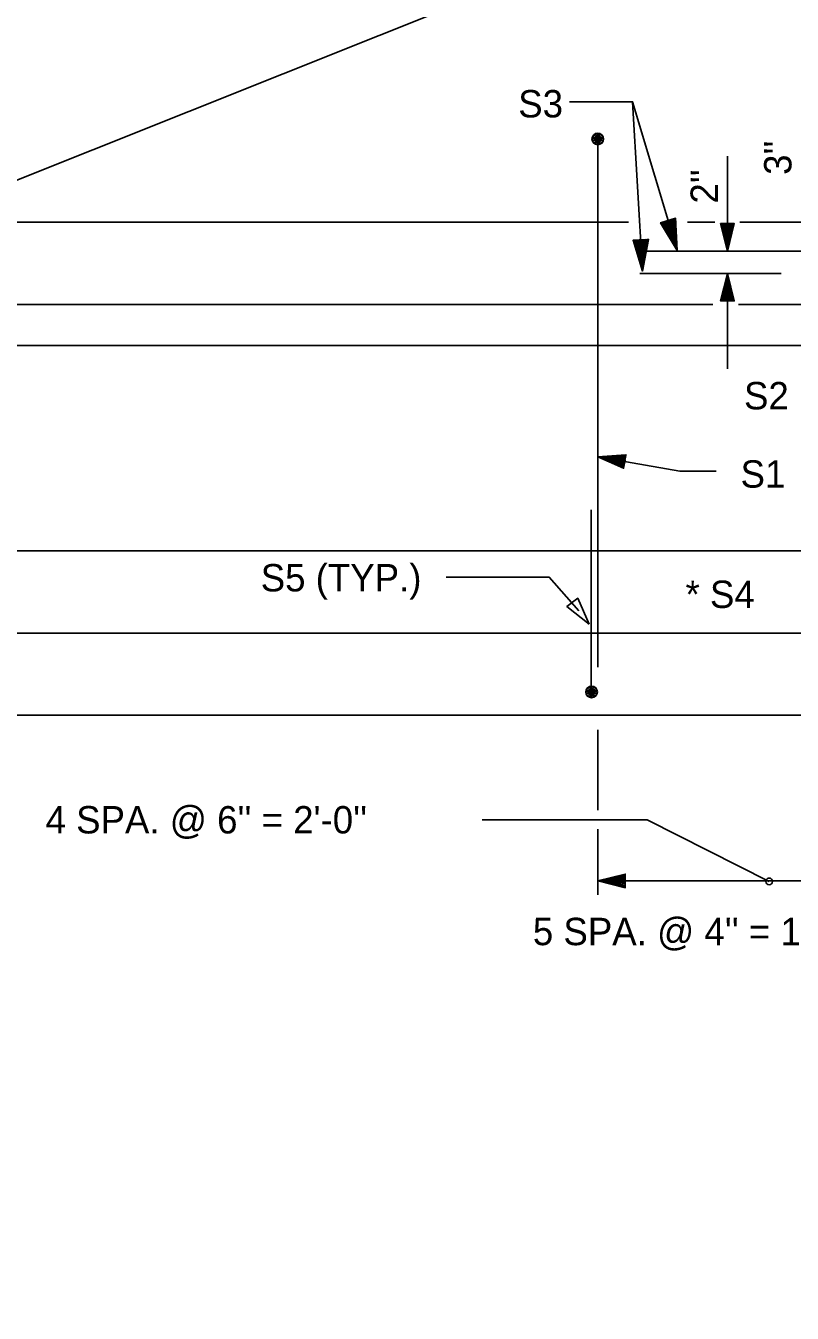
# Model space of a CAD drawing. Extents: x -25.6 to 34.8, y -0.7 to 26.3.
# Drawn here: x -12.12 to -8.62, y -0.65 to 5.22 of the extents above; entities that cross this region are included whole.
import ezdxf

# ---------------------------------------------------------------- set-up
doc = ezdxf.new("R2010")
doc.units = 0
for name, color, linetype in [('Dimension Lines', 7, 'Continuous'), ('Rebar Lines', 7, 'Continuous'), ('Sup Concrete Girder Lines', 7, 'Continuous'), ('Text', 7, 'Continuous')]:
    doc.layers.add(name, color=color, linetype=linetype)

msp = doc.modelspace()

# ---------------------------------------------------------------- linework, layer by layer
at = {"layer": 'Dimension Lines'}
for p, q in [((-25.0897, -0.6536), (34.0379, 22.9968)), ((-9.3481, 4.8759), (-9.3023, 4.1033)), ((-8.9156, 4.1944), (-8.9156, 4.6268)), ((-8.9156, 3.6568), (-8.9156, 4.0916)), ((-9.5066, 2.0098), (-9.5066, 1.6419)), ((-9.5066, 1.5562), (-9.5066, 1.2567)), ((-6.3842, 1.3197), (-9.5066, 1.3197))]:
    msp.add_line(p, q, dxfattribs=at)
for points in [[(-9.1452, 4.197), (-9.3481, 4.8759), (-9.6362, 4.8759)], [(-9.2201, 4.3233), (-9.2133, 4.3254), (-9.1452, 4.197), (-9.2065, 4.3274), (-9.1996, 4.3295), (-9.1452, 4.197), (-9.1928, 4.3315), (-9.1518, 4.3437), (-9.2201, 4.3233), (-9.1452, 4.197), (-9.1518, 4.3437)], [(-9.186, 4.3335), (-9.1792, 4.3356), (-9.1452, 4.197), (-9.1723, 4.3377), (-9.1655, 4.3397), (-9.1452, 4.197), (-9.1586, 4.3417), (-9.1518, 4.3437), (-9.1509, 4.3228)], [(-8.9156, 4.3194), (-8.9218, 4.3194), (-8.9156, 4.1944), (-8.9281, 4.3194), (-8.9343, 4.3194), (-8.9156, 4.1944), (-8.9406, 4.3194), (-8.9468, 4.3194), (-8.9156, 4.1944), (-8.8843, 4.3194), (-8.8906, 4.3194), (-8.9156, 4.1944), (-8.8968, 4.3194), (-8.9031, 4.3194), (-8.9156, 4.1944), (-8.9093, 4.3194), (-8.9468, 4.3194), (-8.8843, 4.3194), (-8.9156, 4.1944), (-8.9468, 4.3194)], [(-9.3107, 4.2455), (-9.3036, 4.2459), (-9.3023, 4.1033), (-9.2965, 4.2463), (-9.2894, 4.2468), (-9.3023, 4.1033), (-9.2823, 4.2472), (-9.2752, 4.2477), (-9.3023, 4.1033), (-9.3463, 4.2434), (-9.3392, 4.2438), (-9.3023, 4.1033), (-9.3321, 4.2443), (-9.3249, 4.2447), (-9.3023, 4.1033), (-9.3179, 4.2451), (-9.2752, 4.2477), (-9.3463, 4.2434), (-9.3023, 4.1033), (-9.2752, 4.2477)], [(-8.9156, 3.9666), (-8.9093, 3.9666), (-8.9156, 4.0916), (-8.9031, 3.9666), (-8.8968, 3.9666), (-8.9156, 4.0916), (-8.8906, 3.9666), (-8.8843, 3.9666), (-8.9156, 4.0916), (-8.9468, 3.9666), (-8.9406, 3.9666), (-8.9156, 4.0916), (-8.9343, 3.9666), (-8.9281, 3.9666), (-8.9156, 4.0916), (-8.9218, 3.9666), (-8.8843, 3.9666), (-8.9468, 3.9666), (-8.9156, 4.0916), (-8.8843, 3.9666)], [(-9.3839, 3.2338), (-9.3849, 3.2277), (-9.5069, 3.2557), (-9.386, 3.2216), (-9.3871, 3.2154), (-9.5069, 3.2557), (-9.3882, 3.2093), (-9.3893, 3.2031), (-9.5069, 3.2557), (-9.3784, 3.2646), (-9.3795, 3.2585), (-9.5069, 3.2557), (-9.3806, 3.2523), (-9.3817, 3.2461), (-9.5069, 3.2557), (-9.3828, 3.24), (-9.3893, 3.2031), (-9.3784, 3.2646), (-9.5069, 3.2557), (-9.3893, 3.2031)], [(-9.5069, 3.2557), (-9.1323, 3.1892), (-8.966, 3.1892)], [(-9.5937, 2.5529), (-9.7284, 2.7058), (-10.1995, 2.7058)], [(-8.7248, 1.3173), (-9.2819, 1.5991), (-10.0348, 1.5991)], [(-9.3816, 1.3197), (-9.3816, 1.3259), (-9.5066, 1.3197), (-9.3816, 1.3322), (-9.3816, 1.3384), (-9.5066, 1.3197), (-9.3816, 1.3447), (-9.3816, 1.3509), (-9.5066, 1.3197), (-9.3816, 1.2884), (-9.3816, 1.2947), (-9.5066, 1.3197), (-9.3816, 1.3009), (-9.3816, 1.3072), (-9.5066, 1.3197), (-9.3816, 1.3134), (-9.3816, 1.3509), (-9.3816, 1.2884), (-9.5066, 1.3197), (-9.3816, 1.3509)]]:
    msp.add_lwpolyline(points, dxfattribs=at)
msp.add_lwpolyline([(-9.5468, 2.4917), (-9.5985, 2.6097), (-9.648, 2.5716)], close=True, dxfattribs=at)
msp.add_circle((-8.7248, 1.3173), 0.0154, dxfattribs=at)
at = {"layer": 'Rebar Lines'}
for p, q in [((-9.507, 2.2947), (-9.507, 4.7322)), ((-6.4333, 4.1944), (-9.3158, 4.1944)), ((-8.6696, 4.0916), (-9.3158, 4.0916)), ((-9.5376, 2.2086), (-9.5376, 3.0134))]:
    msp.add_line(p, q, dxfattribs=at)
for points in [[(-9.5071, 4.7322), (-9.5172, 4.7303), (-9.5258, 4.7245), (-9.5315, 4.7159), (-9.5335, 4.7058), (-9.5315, 4.6957), (-9.5258, 4.6871), (-9.5172, 4.6815), (-9.5071, 4.6794), (-9.497, 4.6815), (-9.4884, 4.6871), (-9.4827, 4.6957), (-9.4807, 4.7058), (-9.4827, 4.7159), (-9.4884, 4.7245), (-9.497, 4.7303), (-9.5071, 4.7322), (-9.5071, 4.7058), (-9.5071, 4.6794), (-9.5172, 4.6815), (-9.5071, 4.7058), (-9.5258, 4.6871), (-9.5315, 4.6957), (-9.5071, 4.7058), (-9.5335, 4.7058), (-9.5315, 4.7159), (-9.5071, 4.7058), (-9.5258, 4.7245), (-9.5172, 4.7303), (-9.5071, 4.7058), (-9.497, 4.7303), (-9.4884, 4.7245), (-9.5071, 4.7058), (-9.4827, 4.7159), (-9.4807, 4.7058), (-9.5071, 4.7058), (-9.4827, 4.6957), (-9.4884, 4.6871), (-9.5071, 4.7058), (-9.497, 4.6815)], [(-9.5355, 2.2086), (-9.5455, 2.2067), (-9.5541, 2.2009), (-9.5598, 2.1923), (-9.5619, 2.1822), (-9.5598, 2.1721), (-9.5541, 2.1635), (-9.5456, 2.1579), (-9.5355, 2.1558), (-9.5254, 2.1579), (-9.5168, 2.1635), (-9.511, 2.1721), (-9.509, 2.1822), (-9.511, 2.1923), (-9.5167, 2.2009), (-9.5253, 2.2067), (-9.5355, 2.2086), (-9.5355, 2.1822), (-9.5355, 2.1558), (-9.5456, 2.1579), (-9.5355, 2.1822), (-9.5541, 2.1635), (-9.5598, 2.1721), (-9.5355, 2.1822), (-9.5619, 2.1822), (-9.5598, 2.1923), (-9.5355, 2.1822), (-9.5541, 2.2009), (-9.5455, 2.2067), (-9.5355, 2.1822), (-9.5253, 2.2067), (-9.5167, 2.2009), (-9.5355, 2.1822), (-9.511, 2.1923), (-9.509, 2.1822), (-9.5355, 2.1822), (-9.511, 2.1721), (-9.5168, 2.1635), (-9.5355, 2.1822), (-9.5254, 2.1579)]]:
    msp.add_lwpolyline(points, dxfattribs=at)
at = {"layer": 'Sup Concrete Girder Lines'}
for points in [[(-9.3675, 4.3259), (-12.2124, 4.3259)], [(-8.9982, 4.3259), (-9.0982, 4.3259)], [(-8.9735, 4.3259), (-8.9982, 4.3259)], [(-6.1908, 4.3259), (-6.1908, 3.9509), (-8.8649, 3.9509)], [(-6.1908, 4.3259), (-8.8584, 4.3259)], [(-21.0392, 3.9509), (-8.9824, 3.9509)], [(-12.2124, 3.7634), (-6.1908, 3.7634), (-6.1908, 3.9509), (-8.8146, 3.9509)], [(-12.2124, 2.8259), (-6.1908, 2.8259), (-6.1908, 3.7634), (-13.9121, 3.7634)], [(-12.2124, 2.4509), (-6.1908, 2.4509), (-6.1908, 2.8259), (-13.9121, 2.8259)], [(-12.2124, 2.0759), (-6.1908, 2.0759), (-6.1908, 2.4509), (-13.9121, 2.4509)]]:
    msp.add_lwpolyline(points, dxfattribs=at)

# ---------------------------------------------------------------- texts
at = {"layer": 'Text'}
for s, p in [('S3', (-9.8702, 4.8042)), ('S2', (-8.8397, 3.4718)), ('S1', (-8.8554, 3.1144)), ('S5 (TYP.)', (-11.0456, 2.6408)), ('* S4', (-9.1066, 2.5653)), ("4 SPA. @ 6'' = 2'-0''", (-12.0275, 1.5362)), ("5 SPA. @ 4'' = 1'-8''", (-9.8034, 1.0263))]:
    msp.add_text(s, height=0.125, dxfattribs=at).set_placement(p)
for s, p in [("3''", (-8.623, 4.542)), ("2''", (-8.9587, 4.4109))]:
    msp.add_text(s, height=0.125, rotation=90, dxfattribs=at).set_placement(p)

doc.saveas('drawing.dxf')
